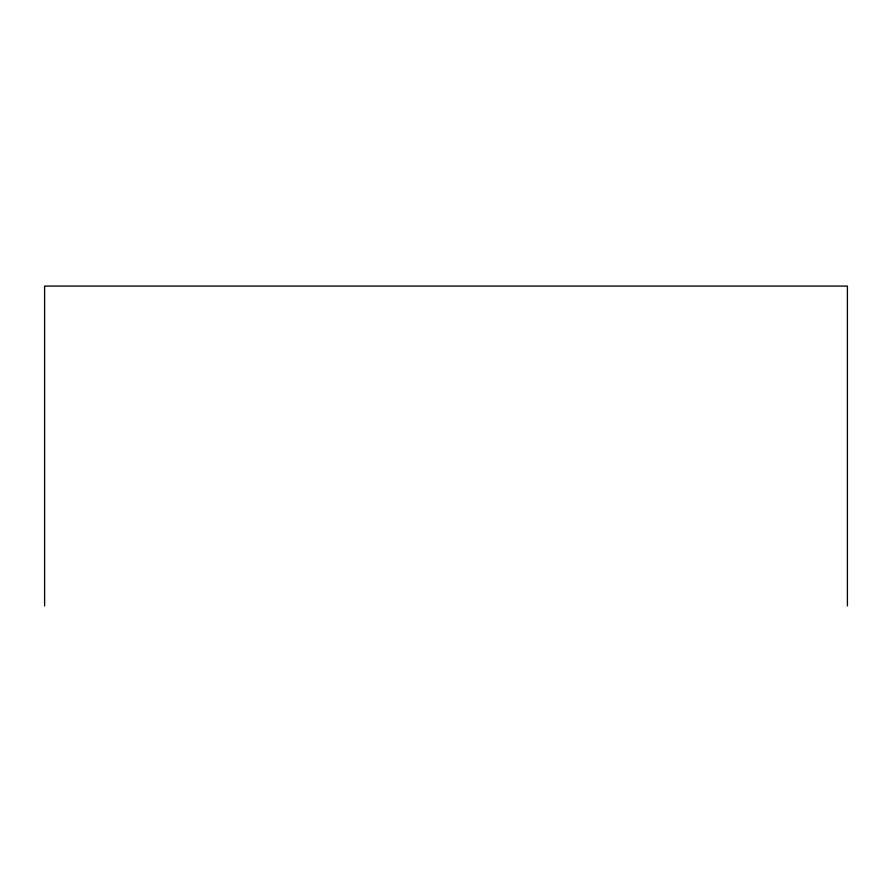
<?xml version="1.0" encoding="UTF-8"?>
<svg xmlns="http://www.w3.org/2000/svg" width="892" height="892" viewBox="0 0 892 892"><rect width="100%" height="100%" fill="white"/><g stroke="black" fill="none" stroke-linecap="round" stroke-linejoin="round"><path stroke-width="1.34" d="M847.4 605.913L847.4 286.087L44.6 286.087L44.6 605.913"/></g></svg>
